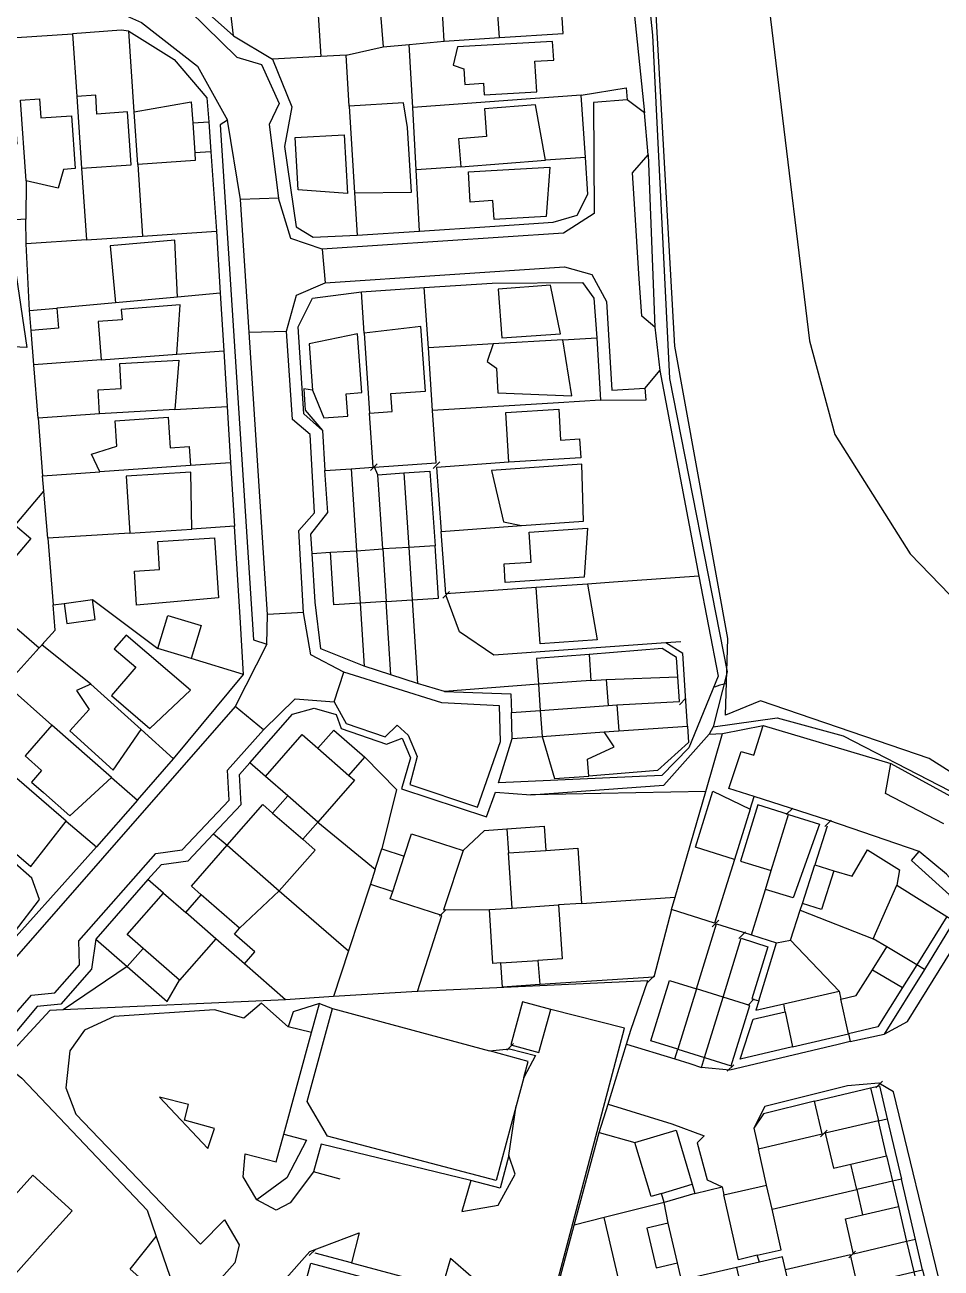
# Model space of a CAD drawing. Header units: millimetres. Extents: x 111502 to 977541, y 8702 to 1044108.
# Drawn here: x 488497 to 488637, y 243403.5 to 243593.5 of the extents above; entities that cross this region are included whole.
import ezdxf

# ---------------------------------------------------------------- set-up
doc = ezdxf.new("R2010")
doc.units = ezdxf.units.MM
doc.header["$LTSCALE"] = 0.25
doc.layers.add('X HVSS Site Background', color=8, linetype='Continuous')

# ---------------------------------------------------------------- blocks, each defined once
blk = doc.blocks.new('Gas OS')
at = {"layer": 'X HVSS Site Background'}
for points in [[(338.82, -103.76), (348.72, -185.33), (352.57, -199.63), (364.1, -217.88), (382.33, -236.74), (397.97, -261.67), (400.01, -270.12), (366.96, -249.18), (341.21, -240.34), (335.86, -242.52), (336.21, -230.8), (328.14, -186.17), (324.17, -115.49)], [(322.41, -116.35), (324.73, -138.6), (327.29, -191.08), (336.12, -235.94), (334, -244.33), (343.75, -242.95), (353.86, -245.69), (383.07, -260.78), (400.18, -272.9), (401.74, -273.88), (418.32, -284.56), (433.48, -287.65), (436.23, -290.74), (582.33, -372.78)], [(308.94, -104.7), (316.71, -103.64), (319.41, -111), (323.51, -150.5), (320.86, -148.49), (315.7, -148.93), (315.78, -165.9), (311.13, -168.87), (274.22, -171.32), (274.71, -176.46), (311.24, -174.01), (315.42, -175.19), (317.67, -179.32), (318.49, -192.89), (323.61, -192.56), (325.84, -189.88)], [(301.35, -139), (311.06, -138.35), (309.77, -117.97), (308.94, -104.7), (298.95, -106.01), (290.96, -107.48), (281.49, -110.05)], [(292.89, -139.55), (301.35, -139), (300.32, -124.87), (292.93, -125.42), (292.29, -116.55), (299.75, -117), (298.95, -106.01)], [(261.67, -114.25), (258.49, -111.24), (256.97, -113.21), (261.67, -114.25), (263, -114.51), (261.99, -119.45), (256.95, -118.55), (252.32, -131.24), (260.71, -138.71), (259.94, -132.13)], [(272.74, -122.02), (274.01, -141.88)], [(248.73, -128.24), (249.12, -130.14), (261.2, -141.97), (264.97, -143.12), (267.69, -149.06), (266.16, -152.28), (267.58, -163.53), (261.76, -163.74)], [(289.13, -168.56), (288.6, -159.21), (288.08, -149.68), (287.55, -140.03), (292.89, -139.55), (292.25, -128.91)], [(282.9, -132.24), (283.58, -140.4)], [(187.23, -143.03), (194.27, -137.48), (201.9, -135.89), (239.58, -134.25), (243.43, -135.27), (246.62, -136.67), (255.17, -143.37), (259.78, -151.59)], [(227.52, -139), (236.09, -138.43)], [(244.68, -137.99), (243.53, -137.84), (236.09, -138.43), (236.74, -147.98), (237.48, -158.95), (238.22, -169.9), (246.81, -169.33)], [(245.52, -150.35), (244.68, -137.99), (251.64, -142.33), (256.61, -148.18), (256.91, -151.86)], [(260.71, -138.71), (266.65, -142.29), (269.59, -149.58), (268.5, -155.64), (270.28, -167.91), (272.86, -169.51), (279.56, -169.18), (289.13, -168.56), (299.84, -167.85), (309.53, -167.19), (313.18, -166.15), (314.85, -162.92), (314.48, -157.31), (308.38, -157.75)], [(278.37, -149.46), (277.9, -141.67), (283.58, -140.4), (287.55, -140.03)], [(277.9, -141.67), (274.01, -141.88), (266.65, -142.29)], [(228.99, -160.9), (228.16, -148.55), (231.05, -148.36), (231.25, -151.24), (235.95, -150.94), (236.48, -159.01), (234.72, -159.13), (233.9, -162), (228.99, -160.9), (228.98, -166.72), (219.68, -167.33), (218.91, -155.89), (218.23, -145.91), (226.94, -145.33), (227.61, -155.29), (218.91, -155.89)], [(237.48, -158.95), (245.06, -158.43), (244.52, -150.36), (239.83, -150.67), (239.64, -147.78), (236.74, -147.98)], [(313.8, -147.78), (306.78, -148.3), (288.08, -149.68)], [(314.48, -157.31), (313.8, -147.78), (320.71, -146.69), (320.86, -148.49)], [(246.07, -158.38), (245.52, -150.35), (254.24, -148.83), (254.46, -152.02), (256.91, -151.86), (257.22, -156.45), (258.08, -168.57), (258.66, -178.06), (259.2, -186.84), (259.73, -195.35), (260.25, -203.96), (254.13, -204.39)], [(295.4, -158.72), (308.38, -157.75), (306.85, -149.29), (299.05, -149.87), (299.37, -154.12), (295.09, -154.44), (295.4, -158.72), (288.6, -159.21)], [(324.07, -156.91), (323.51, -150.5)], [(254.46, -152.02), (254.76, -156.61), (254.85, -157.78), (246.07, -158.38), (246.81, -169.33), (258.08, -168.57)], [(257.22, -156.45), (254.76, -156.61)], [(325.07, -183.26), (323.07, -181.54), (322.64, -175.07), (322.01, -165.21), (321.63, -159.64), (324.07, -156.91), (325.07, -183.26), (325.84, -189.88), (331.8, -221.29), (334.72, -236.56), (330.26, -247.51), (326.14, -251.76), (301.2, -252.87), (303.29, -246.11), (303.17, -242.13), (307.57, -241.81), (307.86, -245.78), (317.34, -245.09), (319.54, -244.93)], [(279.17, -162.72), (279.56, -169.18)], [(274.22, -171.32), (269.43, -169.69), (267.58, -163.53)], [(229.5, -180.71), (229.03, -170.53), (228.98, -166.72)], [(238.22, -169.9), (229.03, -170.53)], [(252.11, -178.67), (251.73, -169.95), (241.86, -170.84), (242.65, -179.53)], [(263.08, -184.03), (268.81, -183.87), (270.34, -178.37), (274.71, -176.46)], [(258.66, -178.06), (252.11, -178.67), (242.65, -179.53), (233.72, -180.36), (233.96, -183.42), (229.76, -183.77)], [(272.76, -192.88), (271.45, -192.67), (271.62, -195.93), (274.28, -199.04), (271.42, -196.48), (270.57, -183.18), (272.76, -178.79), (280.23, -177.87)], [(280.67, -184.15), (280.23, -177.87), (289.84, -177.19)], [(252.05, -187.38), (252.52, -179.84), (243.55, -180.52), (243.67, -182.11), (240.03, -182.38), (240.46, -188.25), (230.18, -189.02), (229.76, -183.77), (229.5, -180.71), (233.72, -180.36)], [(271.41, -226.83), (270.68, -214.34), (273.06, -211.62), (272.4, -199.65), (269.7, -197.37), (268.81, -183.87)], [(272.72, -217.84), (272.52, -214.86), (275.1, -211.57), (274.66, -205.15), (278.65, -204.87), (282.03, -204.64), (281.49, -196.37), (284.91, -196.14), (284.72, -193.38), (290.01, -193.03), (289.32, -183.13), (280.67, -184.15), (281.49, -196.37)], [(300.35, -185.81), (299.44, -188.48), (300.87, -189.52), (301.09, -193.27), (312.39, -193.72), (310.99, -185.19), (300.35, -185.81), (290.46, -186.4)], [(310.99, -185.19), (316.19, -184.89)], [(240.46, -188.25), (252.05, -187.38), (259.2, -186.84)], [(230.84, -197.17), (230.18, -189.02)], [(316.78, -194.4), (323.72, -194.36), (323.61, -192.56)], [(251.72, -195.81), (259.73, -195.35)], [(227.32, -213.48), (231.72, -208.32), (231.53, -205.98), (240.26, -205.35), (238.99, -202.67), (242.89, -201.44), (242.63, -197.58), (250.7, -197), (251.03, -201.69), (253.93, -201.48), (254.13, -204.39), (240.26, -205.35)], [(240.22, -196.47), (230.84, -197.17), (231.53, -205.98)], [(282.72, -205.8), (282.24, -204.62), (291.67, -203.97), (291.12, -195.99)], [(274.28, -199.04), (274.66, -205.15)], [(260.25, -203.96), (260.85, -213.68), (254.32, -214.1), (254.17, -205.39), (244.29, -206.01), (244.83, -214.7), (254.32, -214.1)], [(278.65, -204.87), (279.5, -217.4), (283.51, -217.14), (282.72, -205.8), (286.71, -205.52), (287.5, -216.89), (288, -224.91), (288.82, -237.68)], [(281.63, -205.14), (282.65, -204.13)], [(291.19, -204.83), (292.2, -203.82)], [(302.78, -203.89), (291.71, -204.67), (292.44, -214.47)], [(286.71, -205.52), (290.71, -205.24), (291.48, -216.64), (287.5, -216.89), (283.51, -217.14), (284.01, -225.18), (280.02, -225.43), (276.02, -225.67), (275.52, -217.65), (279.5, -217.4), (280.02, -225.43), (280.63, -235.06)], [(232.31, -215.51), (231.72, -208.32)], [(246.56, -244.75), (238.88, -237.81), (236.72, -238.78), (238.66, -241.65), (235.67, -244.95), (242.3, -250.96), (246.56, -244.75), (251.52, -249.21), (262.24, -236.34), (261.75, -228.44), (260.85, -213.68)], [(314.77, -222.5), (306.94, -223.05), (293.15, -224), (292.44, -214.47), (304.68, -213.57)], [(244.83, -214.7), (232.31, -215.51), (233.12, -225.67), (234.82, -225.45), (239.13, -224.88)], [(315.03, -233.28), (315.31, -237.25), (307.29, -237.82), (292.92, -238.9), (288.82, -237.68), (284.71, -236.36), (280.63, -235.06), (274.05, -232.39), (273.18, -225.27), (272.72, -217.84), (275.52, -217.65)], [(284.71, -236.36), (284.01, -225.18), (288, -224.91), (292, -224.67), (291.48, -216.64)], [(225.32, -227.32), (223.18, -229.76), (220.66, -227.56), (217.92, -230.71), (211.2, -224.87), (216.82, -219.93), (225.32, -227.32), (231, -232.27), (225.98, -237.86), (232.96, -244.07), (228.85, -248.74), (231.38, -250.97), (229.82, -252.75), (231.65, -254.37), (235.69, -257.9), (242.04, -252.04), (246, -255.53), (251.52, -249.21)], [(331.8, -221.29), (318.77, -222.22), (314.77, -222.5), (316.27, -231), (307.54, -231.62), (306.94, -223.05)], [(292.66, -224.66), (293.67, -223.64)], [(238.88, -237.81), (231.43, -231.79), (233.44, -229.56), (233.12, -225.67)], [(234.82, -225.45), (235.22, -228.51), (239.54, -227.94), (239.13, -224.88), (249.14, -232.36), (250.67, -227.3), (255.74, -228.83), (254.21, -233.9), (249.14, -232.36)], [(319.25, -240.96), (319.54, -244.93), (330.05, -244.2), (329.81, -240.42), (329.35, -233.13), (326.75, -231.48), (300.46, -233.38), (295.23, -229.82), (293.18, -224.29)], [(265.28, -244.76), (270.09, -240.04), (276.09, -240.5), (277.89, -243.79), (283.85, -245.83), (285.72, -244.09), (287.4, -245.58), (288.73, -248.87), (287.62, -253.15), (297.98, -256.59), (301.5, -246.55), (301.33, -241.13), (292.51, -240.65), (277.57, -235.98), (272.51, -233.34), (271.41, -226.83), (265.88, -227.16)], [(235.12, -258.72), (224.87, -249.92), (219.54, -245.03), (225.38, -238.52), (216.49, -230.74)], [(230.71, -232.53), (231.72, -231.52)], [(265.8, -231.7), (260.93, -241.21)], [(329.05, -231.35), (326.75, -231.48)], [(262.24, -236.34), (254.21, -233.9)], [(276.09, -240.5), (277.57, -235.98)], [(315.31, -237.25), (317.61, -237.09), (317.91, -241.06)], [(317.61, -237.09), (328.57, -236.69)], [(292.92, -238.9), (303.08, -239.27), (303.17, -242.13)], [(197.99, -331.76), (200.12, -330.96), (197.23, -327.59), (197.99, -331.76), (194.81, -330.54), (198.23, -322.24), (211.38, -306.25), (224.61, -291.22), (229.82, -285.3), (233.41, -284.97), (237.17, -280.68), (237.06, -277), (248.81, -263.66), (252.87, -263.1), (260.02, -255.54), (259.77, -250.94), (265.28, -244.76), (260.93, -241.21), (220.35, -287.57), (214.78, -290.52), (208.95, -287.09)], [(328.81, -240.95), (329.82, -239.94)], [(250, -269.75), (247.62, -267.66), (249.69, -265.36), (253.74, -264.79), (257.66, -260.65), (261.85, -256.21), (261.61, -251.59), (263.19, -249.8), (269.72, -242.38), (273.04, -241.46), (276.36, -242.46), (277.12, -244.59), (284.09, -246.96), (286.47, -246.07), (287.73, -249.05), (286.34, -253.78), (299.36, -258.09), (300.7, -254.3), (306.12, -254.73), (326.46, -253.24), (333.39, -245.43), (335.42, -245.33), (341.63, -244.11), (361.11, -249.9), (382.52, -261.62)], [(369.21, -259.16), (360.32, -254.53), (361.11, -249.9)], [(242.04, -252.04), (232.96, -244.07)], [(265.58, -251.89), (271.17, -245.49), (273.59, -247.6), (276.02, -244.82), (280.75, -248.95), (285.57, -253.92), (283.36, -262.96)], [(330.05, -244.2), (330.2, -246.71), (325.46, -251.01), (314.97, -251.86)], [(334, -244.33), (333.39, -245.43)], [(346.12, -293.24), (338.1, -295.13), (340.09, -289.01), (344.96, -287.87), (346.12, -293.24), (354.64, -291.24), (354.89, -292.43), (360.1, -291.27), (363.66, -289.36), (372.43, -275.24), (372.67, -270.31), (369.65, -266.83), (365.43, -263.39), (351.66, -258.62), (345.79, -256.75), (340.23, -254.98), (336.37, -253.74), (338.25, -248.11), (340.2, -248.64), (341.63, -244.11)], [(303.29, -246.11), (307.86, -245.78), (309.72, -252.24), (314.97, -251.86), (314.78, -249.27), (318.83, -247.38), (317.34, -245.09)], [(327.61, -272.24), (328.16, -270.37), (332.85, -254.19), (335.42, -245.33)], [(273.59, -247.6), (278.32, -251.74), (280.75, -248.95)], [(224.87, -249.92), (221.19, -254.21), (224.19, -256.76), (222.12, -259.17), (229.72, -265.65), (235.12, -258.72), (239.74, -262.68), (223.47, -280.79), (214.48, -288.65), (206.14, -282.2)], [(268.97, -254.85), (265.58, -251.89), (263.19, -249.8)], [(278.32, -251.74), (279.16, -252.47), (273.57, -258.87), (282.32, -266.08), (281.6, -268.35), (285.02, -269.46), (286.78, -264.07)], [(332.85, -254.19), (306.12, -254.73)], [(337.23, -264.58), (331.27, -262.73), (333.95, -254.15), (339.63, -256.88), (337.23, -264.58), (334.19, -274.33), (327.61, -272.24), (324.9, -282.59), (307.47, -283.71)], [(246, -255.53), (239.74, -262.68)], [(257.66, -260.65), (259.7, -262.42), (265.16, -256.17), (266.67, -257.5)], [(345.5, -257.71), (340.8, -256.26), (338.14, -264.84), (342.86, -266.29)], [(339.63, -256.88), (340.23, -254.98)], [(345.15, -257.74), (346.16, -256.73)], [(282.32, -266.08), (283.36, -262.96), (286.78, -264.07), (287.89, -260.66), (295.76, -263.23), (299.02, -260.16), (302.46, -259.89), (302.72, -263.58), (308.41, -263.2)], [(302.46, -259.89), (308.16, -259.51), (308.41, -263.2), (313.31, -262.87), (313.85, -271.31), (328.16, -270.37)], [(351.37, -259.52), (349.5, -265.42), (352.41, -266.34), (355.21, -267.13), (357.54, -263.14), (362.47, -266.18), (362.02, -268.49)], [(351.02, -259.57), (352.03, -258.56)], [(221.74, -279.37), (223.35, -280.69), (231.06, -270.69), (229.88, -267.46), (223.82, -262.13), (212.65, -274.79), (206.14, -282.2), (203.47, -279.83), (195, -272.34)], [(271.26, -261.49), (273.15, -263.15), (267.69, -269.4), (278.27, -278.54)], [(295.76, -263.23), (292.79, -272.3), (299.78, -272.25), (303.29, -272.02), (302.72, -263.58)], [(369.7, -273.29), (365.08, -280.68), (360.49, -277.95), (358.4, -276.71), (362.02, -268.49), (369.7, -273.29), (370.79, -273.97), (370.08, -270.01), (364.27, -264.74), (365.43, -263.39)], [(347.29, -272.34), (347.63, -271.31), (349.5, -265.42)], [(247.62, -267.66), (239.65, -276.76), (244.45, -280.96), (234.67, -287.58), (232.61, -287.68), (225.37, -295.58), (228.34, -298), (247.52, -318.19), (248.89, -322.19), (250.97, -328.26), (251.74, -330.63), (252.68, -333.54), (235.69, -352.56), (231.91, -356.78)], [(352.41, -266.34), (350.54, -272.23), (347.63, -271.31)], [(246.88, -278.17), (244.47, -276.07), (250, -269.75), (253.39, -272.69), (255.76, -269.99)], [(281.6, -268.35), (278.27, -278.54), (275.98, -285.55), (268.65, -286.02), (262.35, -280.52), (257.98, -276.7), (253.39, -272.69)], [(288.78, -284.78), (292.51, -273.16), (284.65, -270.6), (285.02, -269.46)], [(339.83, -276.11), (341.98, -269.16)], [(303.29, -272.02), (310.36, -271.54)], [(313.85, -271.31), (310.36, -271.54), (310.92, -279.77), (307.21, -280.02)], [(292.14, -273.24), (293.16, -272.23)], [(301.53, -280.4), (300.33, -280.47), (299.78, -272.25)], [(340.96, -286.17), (340.51, -287.63), (344.75, -286.66), (353.22, -284.7), (345.79, -276.9), (347.29, -272.34), (358.4, -276.71)], [(262.35, -280.52), (263.94, -278.71), (260.84, -275.99), (261.62, -275.11)], [(320.75, -292.79), (328.11, -295.07), (330.42, -295.77), (332.18, -296.37), (332.66, -294.84), (335.5, -285.61), (331.42, -284.35), (334.49, -274.42), (338.58, -275.72), (339.83, -276.11), (343.65, -277.32), (345.79, -276.9)], [(333.83, -274.88), (334.84, -273.87)], [(370.79, -273.97), (366.27, -281.39), (360.1, -291.27)], [(239.65, -276.76), (238.98, -281.33), (234.29, -286.71), (230.71, -287.04), (197.74, -326.53), (198.77, -327.73), (201.19, -330.57), (202.24, -330.12), (200.07, -328.04), (201.46, -326.21), (203, -327.62), (204.34, -322.57), (208.58, -317.56)], [(257.98, -276.7), (252.46, -283.03), (246.88, -278.17), (244.45, -280.96), (250.56, -286.31), (252.46, -283.03)], [(328.11, -295.07), (328.56, -293.57), (324.47, -292.31), (327.32, -283.08), (331.42, -284.35), (328.56, -293.57), (332.66, -294.84), (336.75, -296.1), (339.6, -286.88), (335.5, -285.61), (338.28, -276.63), (342.33, -277.92), (339.91, -285.86), (340.96, -286.17), (343.65, -277.32)], [(337.92, -276.68), (338.93, -275.67)], [(358.3, -281.43), (362.91, -284.17), (359.16, -290.17), (354.64, -291.24), (353.48, -285.92), (355.81, -285.39), (358.3, -281.43), (360.49, -277.95)], [(366.27, -281.39), (365.08, -280.68), (362.91, -284.17)], [(323.93, -283.38), (324.94, -282.36)], [(303.78, -354.56), (310.32, -329.6), (312.74, -320.47), (316.57, -306.29), (317.91, -301.96), (320.75, -292.79), (321.41, -290.66), (323.97, -283.16), (288.78, -284.78), (275.98, -285.55)], [(353.22, -284.7), (353.48, -285.92)], [(268.36, -306.57), (271.82, -307.49), (268.86, -313.23), (264.28, -316.62), (262.16, -313.09), (262.49, -309.55), (267.21, -310.77), (268.36, -306.57), (272.61, -291.03), (269.06, -290.15), (264.98, -286.56), (262.29, -288.85), (257.77, -287.56), (242.45, -288.59), (237.92, -290.66), (235.67, -293.83), (235.08, -299.51), (236.62, -303.52), (255.66, -323.38), (259.34, -319.68), (261.54, -323.48), (260.91, -326.23), (232.92, -357.68)], [(268.65, -286.02), (234.67, -287.58)], [(273.84, -286.6), (269.83, -287.87), (269.06, -290.15)], [(272.61, -291.03), (273.84, -286.6), (275.81, -287.35), (299.78, -293.83), (302.87, -293.53), (306.83, -294.57), (305.06, -297.89), (305.73, -295.44), (299.78, -293.83)], [(307.61, -338.77), (308.5, -335.44), (309.37, -332.15), (312.58, -320.03), (320.45, -290.36), (309.15, -287.52), (304.86, -286.33), (303.04, -292.9), (307.33, -294.08), (309.15, -287.52)], [(339.25, -286.88), (340.26, -285.86)], [(344.96, -287.87), (344.75, -286.66)], [(305.06, -297.89), (303.88, -302.25), (300.82, -313.63), (275.07, -306.85), (271.97, -301.55), (275.81, -287.35)], [(354.89, -292.43), (353.09, -292.86), (336.53, -296.8), (332.18, -296.37)], [(302.45, -293.72), (303.46, -292.71)], [(336.14, -296.96), (337.15, -295.95)], [(367.68, -334.53), (368.4, -328.4), (361.53, -300.08), (359.31, -298.76), (354.51, -299.16), (341.86, -302.34), (340.19, -305.66)], [(342.99, -318.05), (342.15, -314.37), (340.9, -308.8), (350.63, -306.52), (349.45, -301.52), (358.04, -299.51), (359.41, -299.19), (360.57, -304.2), (362.74, -313.44)], [(358.04, -299.51), (359.22, -304.52), (360.57, -304.2)], [(358.85, -299.48), (359.86, -298.47)], [(317.91, -301.96), (327.68, -304.98), (332.58, -306.84), (331.53, -307.89), (333.06, -313.55), (335.35, -314.62)], [(349.45, -301.52), (341.66, -303.44), (340.19, -305.66), (340.9, -308.8)], [(296.96, -313.65), (295.6, -318.37), (301.15, -317.42), (303.71, -312.66), (302.76, -309.81), (303.88, -302.25)], [(364.9, -322.67), (362.74, -313.44), (361.37, -313.75), (355.91, -315.03), (355, -311.16), (360.47, -309.88), (359.22, -304.52), (351.11, -306.41), (352.36, -311.77), (355, -311.16)], [(316.57, -306.29), (322.02, -307.85)], [(350.36, -306.98), (351.38, -305.96)], [(302.76, -309.81), (301.43, -314.83), (296.96, -313.65), (274.11, -308.11), (272.89, -312.34)], [(360.47, -309.88), (361.37, -313.75), (362.28, -317.63)], [(277.01, -313.44), (272.89, -312.34), (269.36, -317.08), (267.21, -318.19), (264.28, -316.62)], [(326.06, -315.64), (330.78, -314.23)], [(331.19, -315.62), (335.35, -314.62), (335.63, -315.84), (342.15, -314.37)], [(340.72, -325.08), (344.37, -324.22), (342.99, -318.05), (355.91, -315.03), (356.81, -318.9), (362.28, -317.63), (363.54, -322.99), (355.43, -324.89), (354.18, -319.53), (356.81, -318.9)], [(332.1, -341.79), (347.31, -338.23), (346.86, -335.89), (346.09, -331.94), (356.03, -329.62), (354.95, -325), (345.04, -327.32), (344.59, -325.32), (341.07, -326.13), (337.55, -326.96), (329.13, -328.9), (328.51, -326.25), (327.08, -320.15), (326.48, -317.03), (317.33, -319.32)], [(341.07, -326.13), (340.72, -325.08), (337.84, -325.76), (335.63, -315.84)], [(325.38, -330.78), (326.66, -336.34), (321.53, -337.51), (316.66, -338.64), (314.65, -330.03), (319.54, -328.9), (317.33, -319.32), (312.74, -320.47)], [(327.08, -320.15), (323.82, -320.91), (325.26, -327.01), (328.51, -326.25)], [(251.74, -330.63), (250.36, -332.06), (244.89, -327.21), (248.89, -322.19)], [(266.22, -367.69), (261.5, -366.44), (265.5, -370.41), (266.22, -367.69), (269.66, -354.99), (263.64, -353.41), (266.05, -344.89), (261.34, -343.57), (259.71, -349.27), (255.1, -348.07), (253.52, -353.89), (258.11, -355.16), (255.57, -357.48), (251.61, -356.82), (248.76, -353.2), (249.82, -349.87), (272.36, -324.52), (279.9, -321.66), (278.72, -326.23), (292.55, -329.94)], [(365.98, -327.29), (367.15, -332.29), (365.79, -332.6), (357.19, -334.62), (356.03, -329.62), (364.62, -327.61), (365.98, -327.29), (364.9, -322.67), (363.54, -322.99), (364.62, -327.61), (365.79, -332.6)], [(272.27, -325.13), (273.28, -324.12)], [(278.72, -326.23), (273.18, -324.74)], [(354.68, -325.45), (355.7, -324.43)], [(298.06, -329.56), (299.45, -334.46), (294.25, -354.23), (300.29, -355.81), (294.2, -378.66), (268.08, -371.73), (273.58, -351.08), (268.79, -349.83), (269.73, -346.38), (267.33, -345.73), (272.52, -326.28), (292.07, -331.53)], [(337.55, -326.96), (338.96, -333.08), (346.01, -331.46), (345.04, -327.32)]]:
    blk.add_lwpolyline(points, dxfattribs=at)
for points in [[(296.03, -146.14), (298.89, -145.97), (299, -147.72), (307.02, -147.26), (306.74, -142.61), (309.61, -142.44), (309.45, -139.58), (294.9, -140.41), (294.26, -143.22), (295.89, -143.77)], [(278.37, -149.46), (279.17, -162.72), (287.88, -162.6), (287.3, -152.73), (286.65, -148.95)], [(263.08, -184.03), (261.76, -163.74), (259.78, -151.59), (258.66, -152.31), (263.73, -231.04), (265.8, -231.7), (265.88, -227.16)], [(278.1, -162.84), (270.56, -162.25), (270.13, -154.27), (277.62, -153.86)], [(300.05, -159.31), (309.04, -158.79), (308.48, -166.33), (300.5, -166.8), (300.32, -163.9), (296.87, -164.12), (296.59, -159.52)], [(221.62, -185.98), (220.67, -174.53), (222.92, -173.4), (227.51, -175.3), (229.11, -186.37)], [(316.78, -194.4), (310.33, -194.79), (291.12, -195.99), (290.46, -186.4), (289.84, -177.19), (300.2, -176.53), (314.01, -176.41), (315.75, -178.83), (316.19, -184.89)], [(310.65, -184.25), (309.12, -176.84), (301.14, -177.43), (301.68, -184.9)], [(272.76, -192.88), (274.51, -197.09), (278.17, -196.83), (277.91, -193.41), (280.32, -193.23), (279.64, -184.25), (272.24, -185.81)], [(251.72, -195.81), (240.22, -196.47), (240.01, -192.8), (243.54, -192.61), (243.32, -188.79), (252.32, -188.28)], [(302.78, -203.89), (302.29, -196.31), (310.38, -195.79), (310.67, -200.49), (313.58, -200.31), (313.76, -203.21)], [(304.68, -213.57), (314.15, -212.88), (313.91, -204.18), (300.09, -205.17), (301.92, -212.99)], [(227.32, -213.48), (229.75, -215.55), (222.92, -223.55), (216.99, -218.48), (221.86, -211.39), (226.03, -214.97)], [(306.15, -219.14), (305.84, -214.56), (314.78, -213.96), (314.28, -221.47), (302.22, -222.28), (302.03, -219.42)], [(257.79, -215.44), (258.39, -224.63), (245.89, -225.73), (245.56, -220.52), (249.38, -220.28), (249.11, -216.02)], [(245.78, -235.21), (242.05, -239.55), (247.9, -244.58), (254.1, -238.74), (244.27, -230.29), (242.47, -232.38)], [(307.29, -237.82), (307.57, -241.81), (317.91, -241.06), (319.25, -240.96), (328.81, -240.47), (328.57, -236.69), (328.39, -233.7), (326.21, -232.33), (315.03, -233.28), (307, -233.86)], [(268.97, -254.85), (266.67, -257.5), (271.26, -261.49), (273.57, -258.87)], [(345.5, -257.71), (350.22, -259.17), (346.19, -270.46), (341.98, -269.16), (342.86, -266.29)], [(261.62, -275.11), (255.76, -269.99), (254.25, -268.67), (259.7, -262.42), (267.69, -269.4)], [(301.53, -280.4), (307.21, -280.02), (307.47, -283.71), (301.77, -284.09)], [(256.77, -308.74), (257.8, -305.69), (253.2, -304.45), (253.83, -302.03), (249.38, -300.92)], [(322.02, -307.85), (328.31, -305.97), (330.78, -314.23), (331.19, -315.62), (326.48, -317.03), (326.06, -315.64), (324.48, -316.11)], [(231.67, -323.14), (236.06, -318.26), (230.02, -312.82), (211.85, -333.02), (217.9, -338.44)], [(297.35, -328.61), (293.85, -325.57), (292.55, -329.94), (292.07, -331.53), (296.37, -332.68)]]:
    blk.add_lwpolyline(points, close=True, dxfattribs=at)
blk.add_lwpolyline([(335.86, -237.74, 0.030792), (334.19, -238.26)], format="xyb", dxfattribs=at)

msp = doc.modelspace()

# ---------------------------------------------------------------- linework, layer by layer
at = {"lineweight": 0}
msp.add_circle((488727.82, 239008.33), 11388.42, dxfattribs=at)

# ---------------------------------------------------------------- block references
at = {"layer": 'X HVSS Site Background', "lineweight": 0}
msp.add_blockref('Gas OS', (488268.18, 243730.52), dxfattribs=at)

doc.saveas('drawing.dxf')
